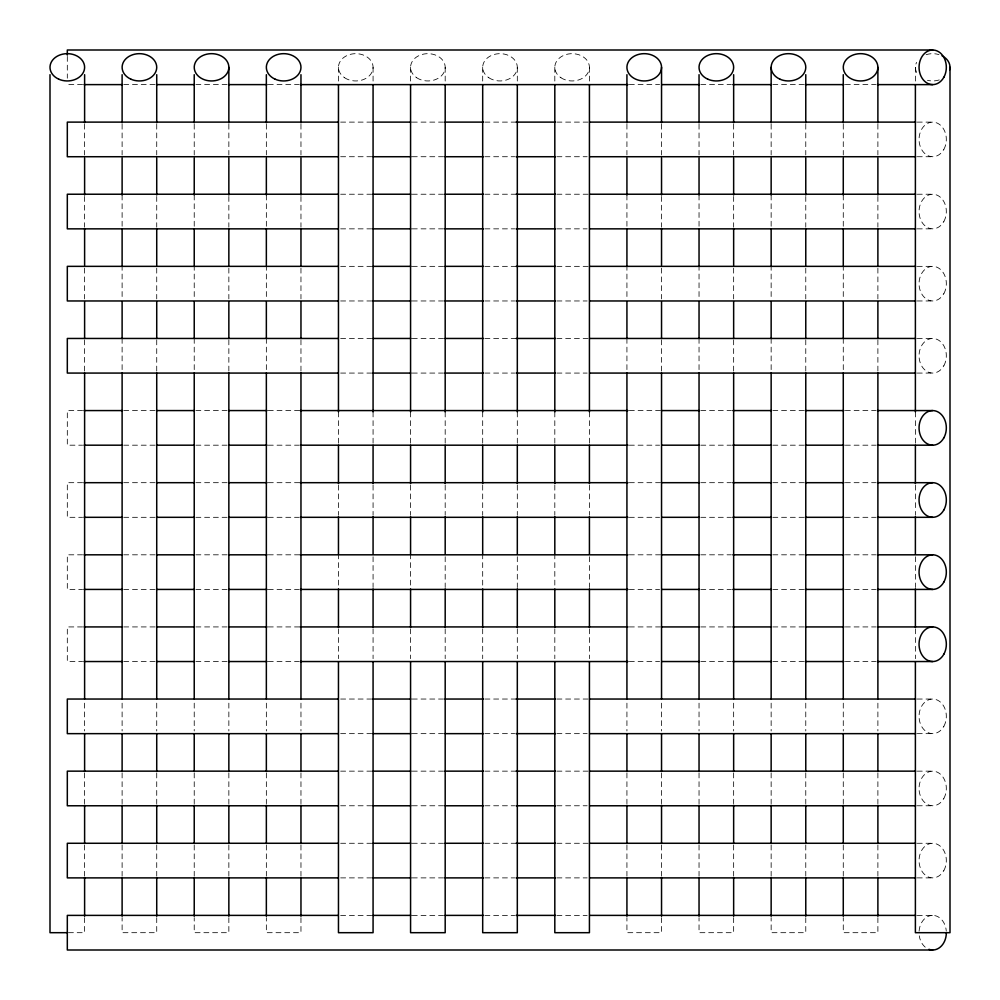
<?xml version="1.0" encoding="UTF-8"?>
<svg xmlns="http://www.w3.org/2000/svg" width="1000" height="1000" viewBox="0 0 1000 1000"><rect width="100%" height="100%" fill="white"/><g stroke="black" fill="none" stroke-linecap="round" stroke-linejoin="round"><path stroke-width="0.75" stroke-dasharray="5 3.75" d="M82.55 84.612L67.312 84.612L67.312 82.688M123.713 84.612L154.887 84.612M195.863 84.612L227.375 84.612M268.275 84.612L298.85 84.612M629.338 84.612L659.6 84.612M700.788 84.612L731.375 84.612M772.8 84.612L803.763 84.612M845.35 84.612L875.8 84.612M340.637 122.112L371.65 122.112M412.275 122.112L445.037 122.112M484.913 122.112L516.125 122.112M556.9 122.112L589.85 122.112M917.25 122.112L932.688 122.112M340.637 156.725L371.65 156.725M412.275 156.725L443.55 156.725M484.913 156.725L514.675 156.725M556.9 156.725L587.175 156.725M917.25 156.725L932.688 156.725M340.637 194.225L371.65 194.225M412.275 194.225L445.037 194.225M484.913 194.225L516.125 194.225M556.9 194.225L589.85 194.225M917.25 194.225L932.688 194.225M340.637 228.85L371.65 228.85M412.275 228.85L443.55 228.85M484.913 228.85L514.675 228.85M556.9 228.85L587.175 228.85M917.25 228.85L932.688 228.85M340.637 266.35L371.65 266.35M412.275 266.35L445.037 266.35M484.913 266.35L516.125 266.35M556.9 266.35L589.85 266.35M917.25 266.35L932.688 266.35M340.637 300.963L371.65 300.963M412.275 300.963L443.55 300.963M484.913 300.963L514.675 300.963M556.9 300.963L587.175 300.963M917.25 300.963L932.688 300.963M340.637 338.462L371.65 338.462M412.275 338.462L445.037 338.462M484.913 338.462L516.125 338.462M556.9 338.462L589.85 338.462M917.25 338.462L932.688 338.462M340.637 373.075L371.65 373.075M412.275 373.075L443.55 373.075M484.913 373.075L514.675 373.075M556.9 373.075L587.175 373.075M917.25 373.075L932.688 373.075M82.55 410.575L67.312 410.575L67.312 445.188L82.55 445.188M123.713 410.575L154.887 410.575M195.863 410.575L227.375 410.575M268.275 410.575L300.225 410.575M629.338 410.575L662.15 410.575M700.788 410.575L731.375 410.575M772.8 410.575L803.763 410.575M845.35 410.575L875.8 410.575M123.713 445.188L154.887 445.188M195.863 445.188L227.375 445.188M268.275 445.188L298.85 445.188M629.338 445.188L659.6 445.188M700.788 445.188L731.375 445.188M772.8 445.188L803.763 445.188M845.35 445.188L875.8 445.188M82.55 482.688L67.312 482.688L67.312 517.312L82.55 517.312M123.713 482.688L154.887 482.688M195.863 482.688L227.375 482.688M268.275 482.688L300.225 482.688M629.338 482.688L662.15 482.688M700.788 482.688L731.375 482.688M772.8 482.688L803.763 482.688M845.35 482.688L875.8 482.688M123.713 517.312L154.887 517.312M195.863 517.312L227.375 517.312M268.275 517.312L298.85 517.312M629.338 517.312L659.6 517.312M700.788 517.312L731.375 517.312M772.8 517.312L803.763 517.312M845.35 517.312L875.8 517.312M82.55 554.812L67.312 554.812L67.312 589.425L82.55 589.425M123.713 554.812L154.887 554.812M195.863 554.812L227.375 554.812M268.275 554.812L300.225 554.812M629.338 554.812L662.15 554.812M700.788 554.812L731.375 554.812M772.8 554.812L803.763 554.812M845.35 554.812L875.8 554.812M123.713 589.425L154.887 589.425M195.863 589.425L227.375 589.425M268.275 589.425L298.85 589.425M629.338 589.425L659.6 589.425M700.788 589.425L731.375 589.425M772.8 589.425L803.763 589.425M845.35 589.425L875.8 589.425M82.55 626.925L67.312 626.925L67.312 661.538L82.55 661.538M123.713 626.925L154.887 626.925M195.863 626.925L227.375 626.925M268.275 626.925L300.225 626.925M629.338 626.925L662.15 626.925M700.788 626.925L731.375 626.925M772.8 626.925L803.763 626.925M845.35 626.925L875.8 626.925M123.713 661.538L154.887 661.538M195.863 661.538L227.375 661.538M268.275 661.538L298.85 661.538M629.338 661.538L659.6 661.538M700.788 661.538L731.375 661.538M772.8 661.538L803.763 661.538M845.35 661.538L875.8 661.538M340.637 699.038L371.65 699.038M412.275 699.038L445.037 699.038M484.913 699.038L516.125 699.038M556.9 699.038L589.85 699.038M917.25 699.038L932.688 699.038M340.637 733.65L371.65 733.65M412.275 733.65L443.55 733.65M484.913 733.65L514.675 733.65M556.9 733.65L587.175 733.65M917.25 733.65L932.688 733.65M340.637 771.15L371.65 771.15M412.275 771.15L445.037 771.15M484.913 771.15L516.125 771.15M556.9 771.15L589.85 771.15M917.25 771.15L932.688 771.15M340.637 805.775L371.65 805.775M412.275 805.775L443.55 805.775M484.913 805.775L514.675 805.775M556.9 805.775L587.175 805.775M917.25 805.775L932.688 805.775M340.637 843.275L371.65 843.275M412.275 843.275L445.037 843.275M484.913 843.275L516.125 843.275M556.9 843.275L589.85 843.275M917.25 843.275L932.688 843.275M340.637 877.887L371.65 877.887M412.275 877.887L443.55 877.887M484.913 877.887L514.675 877.887M556.9 877.887L587.175 877.887M917.25 877.887L932.688 877.887M340.637 915.387L371.65 915.387M412.275 915.387L443.55 915.387M484.913 915.387L514.675 915.387M556.9 915.387L587.175 915.387M917.25 915.387L932.688 915.387A17.312 13.65 -90 0 1 946.287 931.137M68.412 932.688L84.612 932.688L84.612 917.675M915.387 67.312L915.387 81.812M915.387 411.925L915.387 443.862M915.387 485.15L915.387 515.275M915.387 556.737L915.387 587.513M915.387 628.787L915.387 658.662M877.887 124.175L877.887 154.987M877.887 196.462L877.887 227.2M877.887 268.137L877.887 298.913M877.887 339.837L877.887 371.512M877.887 703.15L877.887 731M877.887 772.938L877.887 803.7M877.887 845.062L877.887 875.975M877.887 917.675L877.887 932.688L843.275 932.688L843.275 917.675M843.275 124.175L843.275 154.987M843.275 194.988L843.275 227.2M843.275 265.287L843.275 298.913M843.275 338.375L843.275 371.512M843.275 703.15L843.275 731M843.275 772.938L843.275 803.7M843.275 845.062L843.275 875.975M805.775 124.175L805.775 154.987M805.775 196.462L805.775 227.2M805.775 268.137L805.775 298.913M805.775 339.837L805.775 371.512M805.775 703.15L805.775 731M805.775 772.938L805.775 803.7M805.775 845.062L805.775 875.975M805.775 917.675L805.775 932.688L771.15 932.688L771.15 917.675M771.15 124.175L771.15 154.987M771.15 194.988L771.15 227.2M771.15 265.287L771.15 298.913M771.15 338.375L771.15 371.512M771.15 703.15L771.15 731M771.15 772.938L771.15 803.7M771.15 845.062L771.15 875.975M733.65 124.175L733.65 154.987M733.65 196.462L733.65 227.2M733.65 268.137L733.65 298.913M733.65 339.837L733.65 371.512M733.65 703.15L733.65 731M733.65 772.938L733.65 803.7M733.65 845.062L733.65 875.975M733.65 917.675L733.65 932.688L699.038 932.688L699.038 917.675M699.038 124.175L699.038 154.987M699.038 194.988L699.038 227.2M699.038 265.287L699.038 298.913M699.038 338.375L699.038 371.512M699.038 703.15L699.038 731M699.038 772.938L699.038 803.7M699.038 845.062L699.038 875.975M661.538 124.175L661.538 154.987M661.538 196.462L661.538 227.2M661.538 268.137L661.538 298.913M661.538 339.837L661.538 371.512M661.538 703.15L661.538 731M661.538 772.938L661.538 803.7M661.538 845.062L661.538 875.975M661.538 917.675L661.538 932.688L626.925 932.688L626.925 917.675M626.925 124.175L626.925 154.987M626.925 194.988L626.925 227.2M626.925 265.287L626.925 298.913M626.925 338.375L626.925 371.512M626.925 703.15L626.925 731M626.925 772.938L626.925 803.7M626.925 845.062L626.925 875.975M589.425 67.312L589.425 81.812M589.425 411.925L589.425 443.862M589.425 485.15L589.425 515.275M589.425 556.737L589.425 587.513M589.425 628.787L589.425 658.662M554.812 67.312L554.812 81.812M554.812 411.925L554.812 443.862M554.812 485.15L554.812 515.275M554.812 553.862L554.812 587.513M554.812 628.787L554.812 658.662M517.312 67.312L517.312 81.812M517.312 411.925L517.312 443.862M517.312 485.15L517.312 515.275M517.312 556.737L517.312 587.513M517.312 628.787L517.312 658.662M482.688 67.312L482.688 81.812M482.688 411.925L482.688 443.862M482.688 485.15L482.688 515.275M482.688 553.862L482.688 587.513M482.688 628.787L482.688 658.662M445.188 67.312L445.188 81.812M445.188 411.925L445.188 443.862M445.188 485.15L445.188 515.275M445.188 556.737L445.188 587.513M445.188 628.787L445.188 658.662M410.575 67.312L410.575 81.812M410.575 411.925L410.575 443.862M410.575 485.15L410.575 515.275M410.575 553.862L410.575 587.513M410.575 628.787L410.575 658.662M373.075 67.312L373.075 81.812M373.075 411.925L373.075 443.862M373.075 485.15L373.075 515.275M373.075 556.737L373.075 587.513M373.075 628.787L373.075 658.662M338.462 67.312L338.462 81.812M338.462 411.925L338.462 443.862M338.462 485.15L338.462 515.275M338.462 553.862L338.462 587.513M338.462 628.787L338.462 658.662M300.963 124.175L300.963 154.987M300.963 196.462L300.963 227.2M300.963 268.137L300.963 298.913M300.963 339.837L300.963 371.512M300.963 703.15L300.963 731M300.963 772.938L300.963 803.7M300.963 845.062L300.963 875.975M300.963 917.675L300.963 932.688L266.35 932.688L266.35 917.675M266.35 124.175L266.35 154.987M266.35 194.988L266.35 227.2M266.35 265.287L266.35 298.913M266.35 338.375L266.35 371.512M266.35 703.15L266.35 731M266.35 772.938L266.35 803.7M266.35 845.062L266.35 875.975M228.85 124.175L228.85 154.987M228.85 196.462L228.85 227.2M228.85 268.137L228.85 298.913M228.85 339.837L228.85 371.512M228.85 703.15L228.85 731M228.85 772.938L228.85 803.7M228.85 845.062L228.85 875.975M228.85 917.675L228.85 932.688L194.225 932.688L194.225 917.675M194.225 124.175L194.225 154.987M194.225 194.988L194.225 227.2M194.225 265.287L194.225 298.913M194.225 338.375L194.225 371.512M194.225 703.15L194.225 731M194.225 772.938L194.225 803.7M194.225 845.062L194.225 875.975M156.725 124.175L156.725 154.987M156.725 196.462L156.725 227.2M156.725 268.137L156.725 298.913M156.725 339.837L156.725 371.512M156.725 703.15L156.725 731M156.725 772.938L156.725 803.7M156.725 845.062L156.725 875.975M156.725 917.675L156.725 932.688L122.112 932.688L122.112 917.675M122.112 124.175L122.112 154.987M122.112 194.988L122.112 227.2M122.112 265.287L122.112 298.913M122.112 338.375L122.112 371.512M122.112 703.15L122.112 731M122.112 772.938L122.112 803.7M122.112 845.062L122.112 875.975M84.612 124.175L84.612 154.987M84.612 196.462L84.612 227.2M84.612 268.137L84.612 298.913M84.612 339.837L84.612 371.512M84.612 703.15L84.612 731M84.612 772.938L84.612 803.7M84.612 845.062L84.612 875.975M67.312 56.4L67.312 78.213M919.1 931.137A17.312 13.65 -90 0 1 932.688 915.387M925.225 947.175A17.312 13.65 -90 0 1 919.275 935.837M939.262 79.925A17.312 13.65 0 0 1 927.438 80.312M916.688 72.487A17.312 13.65 0 0 1 916.562 62.35M926.112 54.688A17.312 13.65 0 0 1 938.988 54.6M943.85 870.537A17.312 13.65 -90 0 0 933.913 843.337A17.312 13.65 -90 0 0 920.312 867.85A17.312 13.65 -90 0 0 943.85 870.537M943.85 798.425A17.312 13.65 -90 0 0 933.913 771.225A17.312 13.65 -90 0 0 920.312 795.738A17.312 13.65 -90 0 0 943.85 798.425M943.85 726.312A17.312 13.65 -90 0 0 933.913 699.112A17.312 13.65 -90 0 0 920.312 723.612A17.312 13.65 -90 0 0 943.85 726.312M943.85 365.737A17.312 13.65 -90 0 0 933.913 338.537A17.312 13.65 -90 0 0 920.312 363.038A17.312 13.65 -90 0 0 943.85 365.737M943.85 293.625A17.312 13.65 -90 0 0 933.913 266.413A17.312 13.65 -90 0 0 920.312 290.925A17.312 13.65 -90 0 0 943.85 293.625M943.85 221.5A17.312 13.65 -90 0 0 933.913 194.3A17.312 13.65 -90 0 0 920.312 218.812A17.312 13.65 -90 0 0 943.85 221.5M943.85 149.388A17.312 13.65 -90 0 0 933.913 122.188A17.312 13.65 -90 0 0 920.312 146.7A17.312 13.65 -90 0 0 943.85 149.388M344.562 77.713A17.312 13.65 0 0 0 372.8 69.763A17.312 13.65 0 0 0 349.95 54.462A17.312 13.65 0 0 0 344.562 77.713M416.675 77.713A17.312 13.65 0 0 0 444.913 69.763A17.312 13.65 0 0 0 422.062 54.462A17.312 13.65 0 0 0 416.675 77.713M488.8 77.713A17.312 13.65 0 0 0 517.025 69.763A17.312 13.65 0 0 0 494.175 54.462A17.312 13.65 0 0 0 488.8 77.713M560.913 77.713A17.312 13.65 0 0 0 589.138 69.763A17.312 13.65 0 0 0 566.3 54.462A17.312 13.65 0 0 0 560.913 77.713"/><path stroke-width="1.5" d="M932.688 50L67.312 50L67.312 55.075M84.075 84.612L122.188 84.612M156.425 84.612L194.35 84.612M228.825 84.612L266.988 84.612M300.225 84.612L628 84.612M662.15 84.612L699.338 84.612M732.862 84.612L771.325 84.612M805.175 84.612L843.875 84.612M877.325 84.612L932.688 84.612M337.987 122.112L67.312 122.112L67.312 156.725L337.987 156.725M373.088 122.112L410.825 122.112M445.037 122.112L483.438 122.112M516.125 122.112L555.425 122.112M589.85 122.112L915.725 122.112M373.088 156.725L410.825 156.725M445.037 156.725L483.438 156.725M516.125 156.725L555.425 156.725M589.85 156.725L915.725 156.725M337.987 194.225L67.312 194.225L67.312 228.85L337.987 228.85M373.088 194.225L410.825 194.225M445.037 194.225L483.438 194.225M516.125 194.225L555.425 194.225M589.85 194.225L915.725 194.225M373.088 228.85L410.825 228.85M445.037 228.85L483.438 228.85M516.125 228.85L555.425 228.85M589.85 228.85L915.725 228.85M337.987 266.35L67.312 266.35L67.312 300.963L337.987 300.963M373.088 266.35L410.825 266.35M445.037 266.35L483.438 266.35M516.125 266.35L555.425 266.35M589.85 266.35L915.725 266.35M373.088 300.963L410.825 300.963M445.037 300.963L483.438 300.963M516.125 300.963L555.425 300.963M589.85 300.963L915.725 300.963M337.987 338.462L67.312 338.462L67.312 373.075L337.987 373.075M373.088 338.462L410.825 338.462M445.037 338.462L483.438 338.462M516.125 338.462L555.425 338.462M589.85 338.462L915.725 338.462M373.088 373.075L410.825 373.075M445.037 373.075L483.438 373.075M516.125 373.075L555.425 373.075M589.85 373.075L915.725 373.075M84.075 410.575L122.188 410.575M156.425 410.575L194.35 410.575M228.825 410.575L266.988 410.575M300.225 410.575L628 410.575M662.15 410.575L699.338 410.575M732.862 410.575L771.325 410.575M805.175 410.575L843.875 410.575M877.325 410.575L932.688 410.575M84.075 445.188L122.188 445.188M156.425 445.188L194.35 445.188M228.825 445.188L266.988 445.188M300.225 445.188L628 445.188M662.15 445.188L699.338 445.188M732.862 445.188L771.325 445.188M805.175 445.188L843.875 445.188M877.325 445.188L932.688 445.188M84.075 482.688L122.188 482.688M156.425 482.688L194.35 482.688M228.825 482.688L266.988 482.688M300.225 482.688L628 482.688M662.15 482.688L699.338 482.688M732.862 482.688L771.325 482.688M805.175 482.688L843.875 482.688M877.325 482.688L932.688 482.688M84.075 517.312L122.188 517.312M156.425 517.312L194.35 517.312M228.825 517.312L266.988 517.312M300.225 517.312L628 517.312M662.15 517.312L699.338 517.312M732.862 517.312L771.325 517.312M805.175 517.312L843.875 517.312M877.325 517.312L932.688 517.312M84.075 554.812L122.188 554.812M156.425 554.812L194.35 554.812M228.825 554.812L266.988 554.812M300.225 554.812L628 554.812M662.15 554.812L699.338 554.812M732.862 554.812L771.325 554.812M805.175 554.812L843.875 554.812M877.325 554.812L932.688 554.812M84.075 589.425L122.188 589.425M156.425 589.425L194.35 589.425M228.825 589.425L266.988 589.425M300.225 589.425L628 589.425M662.15 589.425L699.338 589.425M732.862 589.425L771.325 589.425M805.175 589.425L843.875 589.425M877.325 589.425L932.688 589.425M84.075 626.925L122.188 626.925M156.425 626.925L194.35 626.925M228.825 626.925L266.988 626.925M300.225 626.925L628 626.925M662.15 626.925L699.338 626.925M732.862 626.925L771.325 626.925M805.175 626.925L843.875 626.925M877.325 626.925L932.688 626.925M84.075 661.538L122.188 661.538M156.425 661.538L194.35 661.538M228.825 661.538L266.988 661.538M300.225 661.538L628 661.538M662.15 661.538L699.338 661.538M732.862 661.538L771.325 661.538M805.175 661.538L843.875 661.538M877.325 661.538L932.688 661.538M337.987 699.038L67.312 699.038L67.312 733.65L337.987 733.65M373.088 699.038L410.825 699.038M445.037 699.038L483.438 699.038M516.125 699.038L555.425 699.038M589.85 699.038L915.725 699.038M373.088 733.65L410.825 733.65M445.037 733.65L483.438 733.65M516.125 733.65L555.425 733.65M589.85 733.65L915.725 733.65M337.987 771.15L67.312 771.15L67.312 805.775L337.987 805.775M373.088 771.15L410.825 771.15M445.037 771.15L483.438 771.15M516.125 771.15L555.425 771.15M589.85 771.15L915.725 771.15M373.088 805.775L410.825 805.775M445.037 805.775L483.438 805.775M516.125 805.775L555.425 805.775M589.85 805.775L915.725 805.775M337.987 843.275L67.312 843.275L67.312 877.887L337.987 877.887M373.088 843.275L410.825 843.275M445.037 843.275L483.438 843.275M516.125 843.275L555.425 843.275M589.85 843.275L915.725 843.275M373.088 877.887L410.825 877.887M445.037 877.887L483.438 877.887M516.125 877.887L555.425 877.887M589.85 877.887L915.725 877.887M337.987 915.387L67.312 915.387L67.312 950L932.688 950M373.088 915.387L410.825 915.387M445.037 915.387L483.438 915.387M516.125 915.387L555.425 915.387M589.85 915.387L915.725 915.387M67.312 932.688L50 932.688L50 74.688M950 67.312L950 932.688L915.387 932.688L915.387 661.737M915.387 84.938L915.387 411.925M915.387 445.288L915.387 483.6M915.387 516.763L915.387 553.862M915.387 589.025L915.387 627.337M877.887 67.312A17.312 13.65 0 0 1 851.925 79.125A17.312 13.65 0 0 1 851.925 55.487A17.312 13.65 0 0 1 877.887 67.312L877.887 122.788M877.887 158.05L877.887 194.988M877.887 228.675L877.887 265.287M877.887 301.887L877.887 338.375M877.887 373.038L877.887 698.812M877.887 734.05L877.887 771.462M877.887 805.25L877.887 843.525M877.887 877.463L877.887 916.188M843.275 74.688L843.275 122.788M843.275 158.05L843.275 194.988M843.275 228.675L843.275 265.287M843.275 301.887L843.275 338.375M843.275 373.038L843.275 698.812M843.275 734.05L843.275 771.462M843.275 805.25L843.275 843.525M843.275 877.463L843.275 916.188M805.775 74.688L805.775 122.788M805.775 158.05L805.775 194.988M805.775 228.675L805.775 265.287M805.775 301.887L805.775 338.375M805.775 373.038L805.775 698.812M805.775 734.05L805.775 771.462M805.775 805.25L805.775 843.525M805.775 877.463L805.775 916.188M771.15 67.312L771.15 122.788M771.15 158.05L771.15 194.988M771.15 228.675L771.15 265.287M771.15 301.887L771.15 338.375M771.15 373.038L771.15 698.812M771.15 734.05L771.15 771.462M771.15 805.25L771.15 843.525M771.15 877.463L771.15 916.188M733.65 74.688L733.65 122.788M733.65 158.05L733.65 194.988M733.65 228.675L733.65 265.287M733.65 301.887L733.65 338.375M733.65 373.038L733.65 698.812M733.65 734.05L733.65 771.462M733.65 805.25L733.65 843.525M733.65 877.463L733.65 916.188M699.038 74.688L699.038 122.788M699.038 158.05L699.038 194.988M699.038 228.675L699.038 265.287M699.038 301.887L699.038 338.375M699.038 373.038L699.038 698.812M699.038 734.05L699.038 771.462M699.038 805.25L699.038 843.525M699.038 877.463L699.038 916.188M661.538 67.312A17.312 13.65 0 0 1 635.575 79.125A17.312 13.65 0 0 1 635.575 55.487A17.312 13.65 0 0 1 661.538 67.312L661.538 122.788M661.538 158.05L661.538 194.988M661.538 228.675L661.538 265.287M661.538 301.887L661.538 338.375M661.538 373.038L661.538 698.812M661.538 734.05L661.538 771.462M661.538 805.25L661.538 843.525M661.538 877.463L661.538 916.188M626.925 74.688L626.925 122.788M626.925 158.05L626.925 194.988M626.925 228.675L626.925 265.287M626.925 301.887L626.925 338.375M626.925 373.038L626.925 698.812M626.925 734.05L626.925 771.462M626.925 805.25L626.925 843.525M626.925 877.463L626.925 916.188M589.425 84.938L589.425 411.925M589.425 445.288L589.425 483.6M589.425 516.763L589.425 553.862M589.425 589.025L589.425 627.337M589.425 661.737L589.425 932.688L554.812 932.688L554.812 661.737M554.812 84.938L554.812 411.925M554.812 445.288L554.812 483.6M554.812 516.763L554.812 553.862M554.812 589.025L554.812 627.337M517.312 84.938L517.312 411.925M517.312 445.288L517.312 483.6M517.312 516.763L517.312 553.862M517.312 589.025L517.312 627.337M517.312 661.737L517.312 932.688L482.688 932.688L482.688 661.737M482.688 84.938L482.688 411.925M482.688 445.288L482.688 483.6M482.688 516.763L482.688 553.862M482.688 589.025L482.688 627.337M445.188 84.938L445.188 411.925M445.188 445.288L445.188 483.6M445.188 516.763L445.188 553.862M445.188 589.025L445.188 627.337M445.188 661.737L445.188 932.688L410.575 932.688L410.575 661.737M410.575 84.938L410.575 411.925M410.575 445.288L410.575 483.6M410.575 516.763L410.575 553.862M410.575 589.025L410.575 627.337M373.075 84.938L373.075 411.925M373.075 445.288L373.075 483.6M373.075 516.763L373.075 553.862M373.075 589.025L373.075 627.337M373.075 661.737L373.075 932.688L338.462 932.688L338.462 661.737M338.462 84.938L338.462 411.925M338.462 445.288L338.462 483.6M338.462 516.763L338.462 553.862M338.462 589.025L338.462 627.337M300.963 74.688L300.963 122.788M300.963 158.05L300.963 194.988M300.963 228.675L300.963 265.287M300.963 301.887L300.963 338.375M300.963 373.038L300.963 698.812M300.963 734.05L300.963 771.462M300.963 805.25L300.963 843.525M300.963 877.463L300.963 916.188M266.35 74.688L266.35 122.788M266.35 158.05L266.35 194.988M266.35 228.675L266.35 265.287M266.35 301.887L266.35 338.375M266.35 373.038L266.35 698.812M266.35 734.05L266.35 771.462M266.35 805.25L266.35 843.525M266.35 877.463L266.35 916.188M228.85 67.312A17.312 13.65 0 0 1 202.887 79.125A17.312 13.65 0 0 1 202.887 55.487A17.312 13.65 0 0 1 228.85 67.312L228.85 122.788M228.85 158.05L228.85 194.988M228.85 228.675L228.85 265.287M228.85 301.887L228.85 338.375M228.85 373.038L228.85 698.812M228.85 734.05L228.85 771.462M228.85 805.25L228.85 843.525M228.85 877.463L228.85 916.188M194.225 74.688L194.225 122.788M194.225 158.05L194.225 194.988M194.225 228.675L194.225 265.287M194.225 301.887L194.225 338.375M194.225 373.038L194.225 698.812M194.225 734.05L194.225 771.462M194.225 805.25L194.225 843.525M194.225 877.463L194.225 916.188M156.725 74.688L156.725 122.788M156.725 158.05L156.725 194.988M156.725 228.675L156.725 265.287M156.725 301.887L156.725 338.375M156.725 373.038L156.725 698.812M156.725 734.05L156.725 771.462M156.725 805.25L156.725 843.525M156.725 877.463L156.725 916.188M122.112 74.688L122.112 122.788M122.112 158.05L122.112 194.988M122.112 228.675L122.112 265.287M122.112 301.887L122.112 338.375M122.112 373.038L122.112 698.812M122.112 734.05L122.112 771.462M122.112 805.25L122.112 843.525M122.112 877.463L122.112 916.188M84.612 74.688L84.612 122.788M84.612 158.05L84.612 194.988M84.612 228.675L84.612 265.287M84.612 301.887L84.612 338.375M84.612 373.038L84.612 698.812M84.612 734.05L84.612 771.462M84.612 805.25L84.612 843.525M84.612 877.463L84.612 916.188M946.338 932.688A17.312 13.65 -90 0 1 928.938 949.338M942.05 55.825A17.312 13.65 0 0 1 949.712 69.763M943.85 654.2A17.312 13.65 -90 0 0 933.913 626.987A17.312 13.65 -90 0 0 920.312 651.5A17.312 13.65 -90 0 0 943.85 654.2M943.85 582.075A17.312 13.65 -90 0 0 933.913 554.875A17.312 13.65 -90 0 0 920.312 579.388A17.312 13.65 -90 0 0 943.85 582.075M943.85 509.963A17.312 13.65 -90 0 0 933.913 482.762A17.312 13.65 -90 0 0 920.312 507.275A17.312 13.65 -90 0 0 943.85 509.963M943.85 437.85A17.312 13.65 -90 0 0 933.913 410.65A17.312 13.65 -90 0 0 920.312 435.163A17.312 13.65 -90 0 0 943.85 437.85M943.85 77.275A17.312 13.65 -90 0 0 933.913 50.075A17.312 13.65 -90 0 0 920.312 74.575A17.312 13.65 -90 0 0 943.85 77.275M58.65 79.125A17.312 13.65 0 0 0 84.612 67.312A17.312 13.65 0 0 0 58.65 55.487A17.312 13.65 0 0 0 58.65 79.125M130.775 79.125A17.312 13.65 0 0 0 156.725 67.312A17.312 13.65 0 0 0 130.775 55.487A17.312 13.65 0 0 0 130.775 79.125M275 79.125A17.312 13.65 0 0 0 300.963 67.312A17.312 13.65 0 0 0 275 55.487A17.312 13.65 0 0 0 275 79.125M707.688 79.125A17.312 13.65 0 0 0 733.65 67.312A17.312 13.65 0 0 0 707.688 55.487A17.312 13.65 0 0 0 707.688 79.125M779.812 79.125A17.312 13.65 0 0 0 805.775 67.312A17.312 13.65 0 0 0 779.812 55.487A17.312 13.65 0 0 0 779.812 79.125"/></g></svg>
